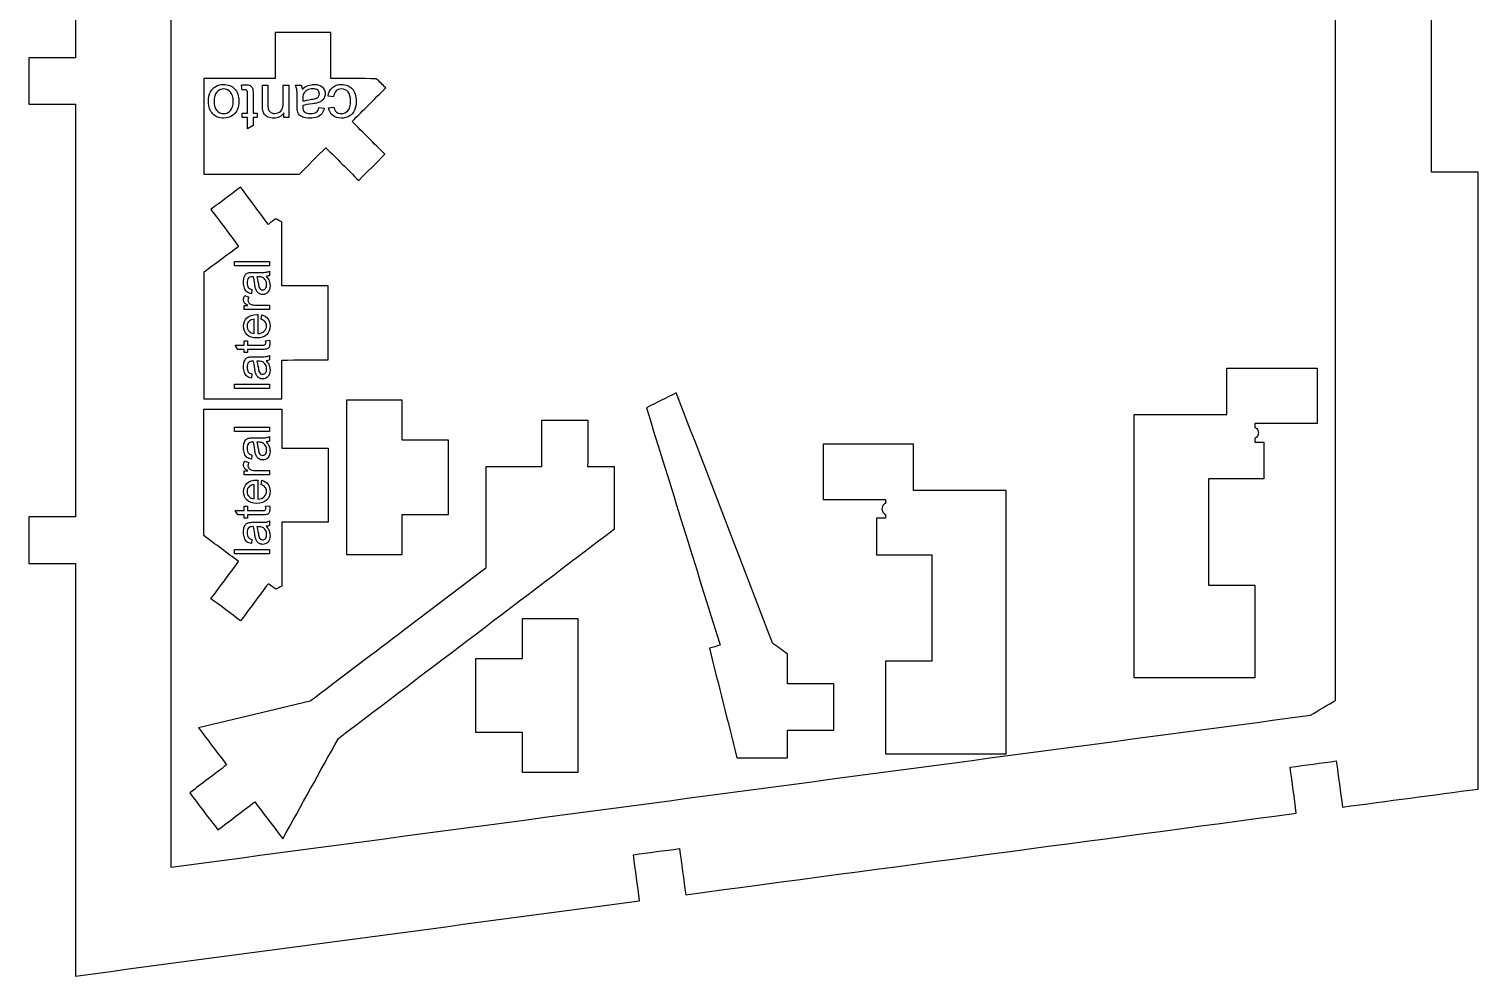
# Model space of a CAD drawing. Extents: x 363 to 933, y 152 to 732.
# Drawn here: x 568.8 to 646.9, y 577 to 628.1 of the extents above; entities that cross this region are included whole.
import ezdxf

# ---------------------------------------------------------------- set-up
doc = ezdxf.new("R2010")
doc.units = 0
doc.layers.get('0').update_dxf_attribs({"linetype": 'CONTINUOUS'})

msp = doc.modelspace()

# ---------------------------------------------------------------- linework, layer by layer
at = {"color": 0}
for p, q in [((580.26414, 624.77549), (580.22374, 625.03649)), ((580.55974, 623.52379), (580.55974, 624.54529)), ((580.85544, 624.52859), (580.85544, 623.52379)), ((581.36014, 623.96859), (581.36014, 625.03929)), ((581.36014, 625.03929), (581.65574, 625.03929)), ((581.65574, 625.03929), (581.65574, 623.97969)), ((582.47904, 624.08779), (582.47904, 625.03929)), ((582.47904, 625.03929), (582.77474, 625.03929)), ((582.77474, 625.03929), (582.77474, 623.29539)), ((583.13824, 625.03929), (583.44734, 625.03929)), ((585.18464, 624.40089), (584.89564, 624.44119)), ((583.22894, 623.91639), (583.22894, 624.30849)), ((583.52964, 624.27319), (583.52794, 624.16569)), ((584.40504, 623.83639), (584.69404, 623.79599)), ((584.92254, 623.80949), (585.20814, 623.85319)), ((580.26414, 623.29539), (580.26414, 623.52379)), ((580.26414, 623.52379), (580.55974, 623.52379)), ((580.55974, 623.29539), (580.26414, 623.29539)), ((580.55974, 622.68659), (580.55974, 623.29539)), ((580.85544, 622.86419), (580.55974, 622.68659)), ((580.85544, 623.52379), (581.07384, 623.52379)), ((581.07384, 623.29539), (580.85544, 623.29539)), ((580.85544, 623.29539), (580.85544, 622.86419)), ((581.07384, 623.52379), (581.07384, 623.29539)), ((582.50924, 623.29539), (582.50924, 623.54289)), ((582.77474, 623.29539), (582.50924, 623.29539)), ((579.84504, 615.28629), (579.84504, 615.51889)), ((579.84504, 615.51889), (581.73754, 615.51889)), ((581.73754, 615.28629), (579.84504, 615.28629)), ((581.73754, 615.51889), (581.73754, 615.28629)), ((580.85424, 614.93429), (581.16264, 614.93429)), ((581.13494, 614.69769), (581.05034, 614.69909)), ((581.73754, 615.00569), (581.73754, 614.76249)), ((580.41024, 613.68409), (580.62484, 613.60129)), ((580.79134, 614.00919), (580.75954, 613.78189)), ((580.36574, 612.93869), (580.36574, 613.14749)), ((580.36574, 613.14749), (580.57594, 613.14749)), ((581.73754, 612.93869), (580.36574, 612.93869)), ((581.02084, 613.17129), (581.73754, 613.17129)), ((581.73754, 613.17129), (581.73754, 612.93869)), ((580.92084, 611.64569), (580.92084, 612.40959)), ((581.11114, 612.65409), (581.11114, 611.63249)), ((581.29344, 612.40699), (581.32524, 612.64749)), ((580.36574, 611.00919), (580.36574, 611.24169)), ((580.36574, 611.24169), (580.54544, 611.24169)), ((580.54544, 611.24169), (580.54544, 611.00919)), ((581.53004, 611.24169), (581.73534, 611.27349)), ((580.02654, 610.77659), (579.88684, 611.00919)), ((579.88684, 611.00919), (580.36574, 611.00919)), ((580.36574, 610.77659), (580.02654, 610.77659)), ((580.36574, 610.60479), (580.36574, 610.77659)), ((580.54544, 610.60479), (580.36574, 610.60479)), ((580.54544, 611.00919), (581.34894, 611.00919)), ((581.33574, 610.77659), (580.54544, 610.77659)), ((580.54544, 610.77659), (580.54544, 610.60479)), ((580.85424, 610.37959), (581.16264, 610.37959)), ((581.73754, 610.45099), (581.73754, 610.20789)), ((581.13494, 610.14309), (581.05034, 610.14439)), ((579.84504, 608.67439), (579.84504, 608.90699)), ((579.84504, 608.90699), (581.73754, 608.90699)), ((580.79134, 609.45449), (580.75954, 609.22719)), ((581.73754, 608.90699), (581.73754, 608.67439)), ((581.73754, 608.67439), (579.84504, 608.67439)), ((579.84504, 606.35659), (579.84504, 606.58919)), ((579.84504, 606.58919), (581.73754, 606.58919)), ((581.73754, 606.58919), (581.73754, 606.35659)), ((581.73754, 606.35659), (579.84504, 606.35659)), ((580.85424, 606.00459), (581.16264, 606.00459)), ((581.13494, 605.76799), (581.05034, 605.76939)), ((581.73754, 606.07599), (581.73754, 605.83279)), ((580.79134, 605.07949), (580.75954, 604.85219)), ((580.36574, 604.00899), (580.36574, 604.21779)), ((580.36574, 604.21779), (580.57594, 604.21779)), ((580.41024, 604.75439), (580.62484, 604.67159)), ((581.02084, 604.24159), (581.73754, 604.24159)), ((581.73754, 604.24159), (581.73754, 604.00899)), ((581.73754, 604.00899), (580.36574, 604.00899)), ((580.92084, 602.71599), (580.92084, 603.47989)), ((581.11114, 603.72439), (581.11114, 602.70279)), ((581.29344, 603.47729), (581.32524, 603.71779)), ((580.02654, 601.84689), (579.88684, 602.07949)), ((579.88684, 602.07949), (580.36574, 602.07949)), ((580.36574, 601.84689), (580.02654, 601.84689)), ((580.36574, 602.07949), (580.36574, 602.31199)), ((580.36574, 602.31199), (580.54544, 602.31199)), ((580.36574, 601.67509), (580.36574, 601.84689)), ((580.54544, 602.31199), (580.54544, 602.07949)), ((580.54544, 602.07949), (581.34894, 602.07949)), ((581.33574, 601.84689), (580.54544, 601.84689)), ((580.54544, 601.84689), (580.54544, 601.67509)), ((581.53004, 602.31199), (581.73534, 602.34379)), ((580.54544, 601.67509), (580.36574, 601.67509)), ((580.85424, 601.44989), (581.16264, 601.44989)), ((581.13494, 601.21339), (581.05034, 601.21469)), ((581.73754, 601.52129), (581.73754, 601.27819)), ((580.79134, 600.52479), (580.75954, 600.29749)), ((579.84504, 599.74469), (579.84504, 599.97729)), ((579.84504, 599.97729), (581.73754, 599.97729)), ((581.73754, 599.74469), (579.84504, 599.74469)), ((581.73754, 599.97729), (581.73754, 599.74469))]:
    msp.add_line(p, q, dxfattribs=at)
at = {"color": 2}
for p, q in [((633.37364, 607.27349), (633.37364, 609.77349)), ((633.37364, 609.77349), (638.24474, 609.77349)), ((638.24474, 609.77349), (638.24474, 606.77349)), ((628.37364, 593.04829), (628.37364, 607.27349)), ((628.37364, 607.27349), (633.37364, 607.27349)), ((638.24474, 606.77349), (634.87364, 606.77349)), ((634.87364, 606.77349), (634.87364, 606.57349)), ((634.87364, 606.57349), (634.92964, 606.54339)), ((634.92964, 606.54339), (634.97874, 606.50289)), ((634.97874, 606.50289), (635.01904, 606.45369)), ((635.01904, 606.45369), (635.04894, 606.39759)), ((616.46834, 605.67249), (611.59724, 605.67249)), ((611.59724, 605.67249), (611.59724, 602.67249)), ((616.46834, 603.17249), (616.46834, 605.67249)), ((634.92964, 606.00349), (634.87364, 605.97349)), ((634.87364, 605.97349), (634.87364, 605.77349)), ((634.87364, 605.77349), (635.37364, 605.77349)), ((634.97874, 606.04399), (634.92964, 606.00349)), ((635.01904, 606.09319), (634.97874, 606.04399)), ((635.04894, 606.14929), (635.01904, 606.09319)), ((635.04894, 606.39759), (635.06734, 606.33679)), ((635.06734, 606.21019), (635.04894, 606.14929)), ((635.06734, 606.33679), (635.07364, 606.27349)), ((635.07364, 606.27349), (635.06734, 606.21019)), ((635.37364, 605.77349), (635.37364, 603.79109)), ((635.37364, 603.79109), (632.37364, 603.79109)), ((632.37364, 603.79109), (632.37364, 598.04829)), ((611.59724, 602.67249), (614.96834, 602.67249)), ((614.96834, 602.67249), (614.96834, 602.47249)), ((621.46834, 603.17249), (616.46834, 603.17249)), ((621.46834, 588.94729), (621.46834, 603.17249)), ((614.77464, 602.23579), (614.76834, 602.17249)), ((614.76834, 602.17249), (614.77464, 602.10919)), ((614.79304, 602.29659), (614.77464, 602.23579)), ((614.77464, 602.10919), (614.79304, 602.04829)), ((614.82294, 602.35269), (614.79304, 602.29659)), ((614.79304, 602.04829), (614.82294, 601.99219)), ((614.86324, 602.40189), (614.82294, 602.35269)), ((614.82294, 601.99219), (614.86324, 601.94299)), ((614.91234, 602.44239), (614.86324, 602.40189)), ((614.86324, 601.94299), (614.91234, 601.90249)), ((614.96834, 602.47249), (614.91234, 602.44239)), ((614.91234, 601.90249), (614.96834, 601.87249)), ((614.96834, 601.87249), (614.96834, 601.67249)), ((614.96834, 601.67249), (614.46834, 601.67249)), ((614.46834, 601.67249), (614.46834, 599.69009)), ((614.46834, 599.69009), (617.46834, 599.69009)), ((617.46834, 599.69009), (617.46834, 593.94729)), ((632.37364, 598.04829), (634.87364, 598.04829)), ((634.87364, 598.04829), (634.87364, 593.04829)), ((617.46834, 593.94729), (614.96834, 593.94729)), ((614.96834, 593.94729), (614.96834, 588.94729)), ((634.87364, 593.04829), (628.37364, 593.04829)), ((614.96834, 588.94729), (621.46834, 588.94729))]:
    msp.add_line(p, q, dxfattribs=at)
at = {"color": 3}
for points in [[(576.41954, 667.68569), (576.41954, 639.40329), (576.41954, 611.12089), (576.41954, 582.83849)], [(639.23114, 591.84379), (639.23114, 614.12269), (639.23114, 636.40169), (639.23114, 658.68059)], [(571.27724, 648.78339), (571.27724, 641.36129), (571.27724, 633.93909), (571.27724, 626.51699)], [(644.41614, 620.33549), (644.41614, 623.66869), (644.41614, 627.00189), (644.41614, 630.33509)], [(571.27724, 626.51699), (570.44064, 626.51699), (569.60414, 626.51699), (568.76754, 626.51699)], [(568.76754, 626.51699), (568.76754, 625.68039), (568.76754, 624.84389), (568.76754, 624.00729)], [(568.76754, 624.00729), (569.60414, 624.00729), (570.44064, 624.00729), (571.27724, 624.00729)], [(571.27724, 624.00729), (571.27724, 616.58509), (571.27724, 609.16289), (571.27724, 601.74069)], [(646.91604, 620.33549), (646.08274, 620.33549), (645.24944, 620.33549), (644.41614, 620.33549)], [(646.91604, 587.05529), (646.91604, 598.14869), (646.91604, 609.24209), (646.91604, 620.33549)], [(571.27724, 601.74069), (570.44064, 601.74069), (569.60414, 601.74069), (568.76754, 601.74069)], [(568.76754, 601.74069), (568.76754, 600.90409), (568.76754, 600.06759), (568.76754, 599.23099)], [(568.76754, 599.23099), (569.60414, 599.23099), (570.44064, 599.23099), (571.27724, 599.23099)], [(571.27724, 599.23099), (571.27724, 591.80889), (571.27724, 584.38669), (571.27724, 576.96459)], [(637.87974, 591.03879), (638.33024, 591.30709), (638.78064, 591.57549), (639.23114, 591.84379)], [(576.41954, 582.83849), (596.90624, 585.57189), (617.39304, 588.30539), (637.87974, 591.03879)], [(636.78514, 588.23699), (637.61454, 588.34769), (638.44374, 588.45829), (639.27304, 588.56899)], [(639.27304, 588.56899), (639.38364, 587.73979), (639.49434, 586.91049), (639.60494, 586.08129)], [(637.11724, 585.74939), (637.00654, 586.57859), (636.89594, 587.40779), (636.78514, 588.23699)], [(639.60494, 586.08129), (642.04194, 586.40599), (644.47904, 586.73059), (646.91604, 587.05529)], [(604.18614, 581.35539), (615.16314, 582.82009), (626.14024, 584.28469), (637.11724, 585.74939)], [(601.36664, 583.51119), (602.19584, 583.62189), (603.02514, 583.73249), (603.85434, 583.84319)], [(603.85434, 583.84319), (603.96494, 583.01389), (604.07554, 582.18469), (604.18614, 581.35539)], [(601.69864, 581.02359), (601.58794, 581.85279), (601.47734, 582.68199), (601.36664, 583.51119)], [(571.27724, 576.96459), (581.41774, 578.31759), (591.55814, 579.67059), (601.69864, 581.02359)]]:
    msp.add_open_spline(points, degree=3, dxfattribs=at)
at = {"color": 2}
for points in [[(582.05104, 627.88789), (582.05104, 627.05669), (582.05094, 626.22559), (582.05094, 625.39439)], [(585.05094, 627.87919), (584.05104, 627.88209), (583.05094, 627.88499), (582.05104, 627.88789)], [(585.05074, 625.39429), (585.05084, 626.22259), (585.05084, 627.05099), (585.05094, 627.87919)], [(582.05094, 625.39439), (580.76544, 625.39429), (579.47974, 625.39429), (578.19424, 625.39429)], [(578.19424, 625.39429), (578.19424, 623.67489), (578.19424, 621.95529), (578.19424, 620.23589)], [(587.50864, 625.38759), (586.68934, 625.38969), (585.87004, 625.39209), (585.05074, 625.39429)], [(588.00634, 624.88979), (587.84054, 625.05559), (587.67454, 625.22149), (587.50864, 625.38759)], [(586.19494, 623.07819), (586.79884, 623.68199), (587.40254, 624.28589), (588.00634, 624.88979)], [(587.96254, 621.31049), (587.37334, 621.89969), (586.78414, 622.48899), (586.19494, 623.07819)], [(583.35264, 620.23589), (583.82874, 620.71199), (584.30474, 621.18799), (584.78084, 621.66399)], [(584.78084, 621.66399), (585.37004, 621.07479), (585.95924, 620.48559), (586.54844, 619.89639)], [(586.54844, 619.89639), (587.01984, 620.36769), (587.49124, 620.83919), (587.96254, 621.31049)], [(578.19424, 620.23589), (579.91364, 620.23589), (581.63324, 620.23589), (583.35264, 620.23589)], [(580.18394, 619.53039), (579.64934, 619.13209), (579.11484, 618.73379), (578.58034, 618.33549)], [(581.67764, 617.52579), (581.17974, 618.19399), (580.68184, 618.86219), (580.18394, 619.53039)], [(578.58034, 618.33549), (579.07824, 617.66729), (579.57604, 616.99909), (580.07394, 616.33089)], [(582.07854, 617.82449), (581.94484, 617.72489), (581.81124, 617.62539), (581.67764, 617.52579)], [(582.39744, 617.66119), (582.29104, 617.71569), (582.18484, 617.77009), (582.07854, 617.82449)], [(582.39764, 614.20709), (582.39754, 615.35849), (582.39754, 616.50979), (582.39744, 617.66119)], [(580.07394, 616.33089), (579.44744, 615.86409), (578.82074, 615.39709), (578.19424, 614.93029)], [(578.19424, 614.93029), (578.19424, 612.65719), (578.19424, 610.38409), (578.19424, 608.11099)], [(584.89754, 614.20969), (584.06424, 614.20879), (583.23094, 614.20799), (582.39764, 614.20709)], [(584.90164, 610.20939), (584.90034, 611.54289), (584.89894, 612.87619), (584.89754, 614.20969)], [(582.40174, 610.20689), (583.23504, 610.20769), (584.06834, 610.20859), (584.90164, 610.20939)], [(582.40394, 608.11099), (582.40324, 608.80969), (582.40244, 609.50829), (582.40174, 610.20689)], [(578.19424, 608.11099), (579.59754, 608.11099), (581.00064, 608.11099), (582.40394, 608.11099)], [(588.88564, 608.03889), (587.88564, 608.03889), (586.88574, 608.03889), (585.88574, 608.03889)], [(585.88574, 608.03889), (585.88574, 605.26519), (585.88574, 602.49159), (585.88574, 599.71789)], [(588.88564, 605.87829), (588.88564, 606.59849), (588.88564, 607.31869), (588.88564, 608.03889)], [(603.67854, 608.43809), (603.14134, 608.16699), (602.60414, 607.89589), (602.06694, 607.62479)], [(608.86464, 594.93749), (607.13594, 599.43769), (605.40724, 603.93789), (603.67854, 608.43809)], [(578.19424, 600.73299), (578.19424, 603.00609), (578.19424, 605.27919), (578.19424, 607.55229)], [(578.19424, 607.55229), (579.59754, 607.55229), (581.00064, 607.55229), (582.40394, 607.55229)], [(582.40394, 607.55229), (582.40324, 606.85359), (582.40244, 606.15499), (582.40174, 605.45639)], [(602.06694, 607.62479), (603.39014, 603.35879), (604.71334, 599.09289), (606.03654, 594.82689)], [(596.40674, 606.93449), (596.40664, 606.10119), (596.40654, 605.26789), (596.40644, 604.43459)], [(598.91644, 606.93419), (598.07984, 606.93429), (597.24334, 606.93439), (596.40674, 606.93449)], [(598.91614, 604.43429), (598.91624, 605.26759), (598.91634, 606.10089), (598.91644, 606.93419)], [(591.38554, 605.87829), (590.55224, 605.87829), (589.71894, 605.87829), (588.88564, 605.87829)], [(591.38554, 601.87849), (591.38554, 603.21179), (591.38554, 604.54499), (591.38554, 605.87829)], [(582.40174, 605.45639), (583.23504, 605.45559), (584.06834, 605.45469), (584.90164, 605.45389)], [(584.90164, 605.45389), (584.90034, 604.12039), (584.89894, 602.78709), (584.89754, 601.45359)], [(593.40654, 604.43489), (593.40634, 602.61579), (593.40604, 600.79659), (593.40584, 598.97749)], [(596.40644, 604.43459), (595.40644, 604.43469), (594.40654, 604.43479), (593.40654, 604.43489)], [(600.34084, 604.43409), (599.86594, 604.43419), (599.39104, 604.43419), (598.91614, 604.43429)], [(600.34044, 601.09309), (600.34054, 602.20679), (600.34074, 603.32039), (600.34084, 604.43409)], [(588.88564, 599.71789), (588.88564, 600.43809), (588.88564, 601.15829), (588.88564, 601.87849)], [(588.88564, 601.87849), (589.71894, 601.87849), (590.55224, 601.87849), (591.38554, 601.87849)], [(582.39764, 601.45619), (582.39754, 600.30479), (582.39754, 599.15349), (582.39744, 598.00209)], [(584.89754, 601.45359), (584.06424, 601.45449), (583.23094, 601.45529), (582.39764, 601.45619)], [(585.45214, 589.78399), (590.41494, 593.55369), (595.37764, 597.32339), (600.34044, 601.09309)], [(580.07394, 599.33239), (579.44744, 599.79919), (578.82074, 600.26619), (578.19424, 600.73299)], [(585.88574, 599.71789), (586.88574, 599.71789), (587.88564, 599.71789), (588.88564, 599.71789)], [(578.58034, 597.32779), (579.07824, 597.99599), (579.57604, 598.66419), (580.07394, 599.33239)], [(593.40584, 598.97749), (590.24884, 596.58219), (587.09194, 594.18679), (583.93494, 591.79149)], [(581.67764, 598.13749), (581.17974, 597.46929), (580.68184, 596.80109), (580.18394, 596.13289)], [(582.07854, 597.83879), (581.94484, 597.93839), (581.81124, 598.03789), (581.67764, 598.13749)], [(582.39744, 598.00209), (582.29104, 597.94759), (582.18484, 597.89319), (582.07854, 597.83879)], [(580.18394, 596.13289), (579.64934, 596.53119), (579.11484, 596.92949), (578.58034, 597.32779)], [(595.37474, 594.10429), (595.37474, 594.82449), (595.37474, 595.54469), (595.37474, 596.26489)], [(595.37474, 596.26489), (596.37474, 596.26489), (597.37464, 596.26489), (598.37464, 596.26489)], [(598.37464, 596.26489), (598.37464, 593.49119), (598.37464, 590.71759), (598.37464, 587.94389)], [(606.03654, 594.82689), (605.84554, 594.76769), (605.65454, 594.70839), (605.46354, 594.64919)], [(609.66664, 594.34019), (609.39934, 594.53929), (609.13194, 594.73839), (608.86464, 594.93749)], [(592.87484, 594.10429), (593.70814, 594.10429), (594.54144, 594.10429), (595.37474, 594.10429)], [(592.87484, 590.10449), (592.87484, 591.43779), (592.87484, 592.77099), (592.87484, 594.10429)], [(605.46354, 594.64919), (605.95904, 592.67909), (606.45444, 590.70909), (606.94994, 588.73899)], [(609.66664, 592.73879), (609.66664, 593.27259), (609.66664, 593.80639), (609.66664, 594.34019)], [(612.16654, 592.73879), (611.33324, 592.73879), (610.49994, 592.73879), (609.66664, 592.73879)], [(612.16654, 590.23889), (612.16654, 591.07219), (612.16654, 591.90549), (612.16654, 592.73879)], [(583.93494, 591.79149), (581.92844, 591.31129), (579.92194, 590.83099), (577.91544, 590.35079)], [(577.91544, 590.35079), (578.41944, 589.68719), (578.92354, 589.02359), (579.42754, 588.35999)], [(595.37474, 590.10449), (594.54144, 590.10449), (593.70814, 590.10449), (592.87484, 590.10449)], [(595.37474, 587.94389), (595.37474, 588.66409), (595.37474, 589.38429), (595.37474, 590.10449)], [(609.66664, 588.73899), (609.66664, 589.23899), (609.66664, 589.73889), (609.66664, 590.23889)], [(609.66664, 590.23889), (610.49994, 590.23889), (611.33324, 590.23889), (612.16654, 590.23889)], [(582.45754, 584.37069), (583.45574, 586.17509), (584.45394, 587.97959), (585.45214, 589.78399)], [(606.94994, 588.73899), (607.85554, 588.73899), (608.76104, 588.73899), (609.66664, 588.73899)], [(579.42754, 588.35999), (578.76394, 587.85599), (578.10034, 587.35189), (577.43674, 586.84789)], [(598.37464, 587.94389), (597.37464, 587.94389), (596.37474, 587.94389), (595.37474, 587.94389)], [(577.43674, 586.84789), (577.94274, 586.18169), (578.44874, 585.51549), (578.95474, 584.84929)], [(578.95474, 584.84929), (579.61834, 585.35339), (580.28194, 585.85739), (580.94554, 586.36139)], [(580.94554, 586.36139), (581.44954, 585.69779), (581.95354, 585.03429), (582.45754, 584.37069)]]:
    msp.add_open_spline(points, degree=3, dxfattribs=at)
at = {"color": 0}
for points in [[(578.45014, 624.14269), (578.45014, 624.36669), (578.48374, 624.54259), (578.55094, 624.67079)], [(578.55094, 624.67079), (578.61814, 624.79909), (578.71614, 624.89869), (578.84494, 624.96989)], [(578.89874, 624.66739), (578.80134, 624.55599), (578.75254, 624.38629), (578.75254, 624.15839)], [(578.84494, 624.96989), (578.97324, 625.04099), (579.11374, 625.07629), (579.26554, 625.07629)], [(579.26554, 624.83429), (579.11884, 624.83429), (578.99674, 624.77889), (578.89874, 624.66739)], [(579.26554, 625.07629), (579.50974, 625.07629), (579.70684, 624.99849), (579.85754, 624.84219)], [(579.63464, 624.66799), (579.53654, 624.77889), (579.41394, 624.83429), (579.26554, 624.83429)], [(579.78074, 624.16789), (579.78074, 624.39079), (579.73204, 624.55769), (579.63464, 624.66799)], [(579.85754, 624.84219), (580.00814, 624.68589), (580.08324, 624.46079), (580.08324, 624.16729)], [(580.22374, 625.03649), (580.30664, 625.05389), (580.38114, 625.06289), (580.44604, 625.06289)], [(580.39294, 624.78729), (580.36044, 624.78729), (580.31734, 624.78339), (580.26414, 624.77549)], [(580.49364, 624.76599), (580.47014, 624.77999), (580.43654, 624.78729), (580.39294, 624.78729)], [(580.44604, 625.06289), (580.55304, 625.06289), (580.63594, 625.04599), (580.69534, 625.01189)], [(580.54414, 624.70839), (580.53404, 624.73239), (580.51724, 624.75139), (580.49364, 624.76599)], [(580.55974, 624.54529), (580.55974, 624.62989), (580.55474, 624.68419), (580.54414, 624.70839)], [(580.69534, 625.01189), (580.75404, 624.97769), (580.79554, 624.93349), (580.81964, 624.87799)], [(580.81964, 624.87799), (580.84374, 624.82259), (580.85544, 624.70609), (580.85544, 624.52859)], [(583.21044, 624.82879), (583.19864, 624.90209), (583.17404, 624.97209), (583.13824, 625.03929)], [(583.22894, 624.30849), (583.22894, 624.58229), (583.22274, 624.75539), (583.21044, 624.82879)], [(583.44734, 625.03929), (583.47704, 624.97709), (583.49604, 624.90439), (583.50454, 624.82089)], [(583.50454, 624.82089), (583.61424, 624.91439), (583.72014, 624.97999), (583.82144, 625.01859)], [(583.57724, 624.56719), (583.54534, 624.50059), (583.52964, 624.40249), (583.52964, 624.27319)], [(583.77264, 624.76989), (583.68424, 624.72059), (583.61874, 624.65289), (583.57724, 624.56719)], [(584.07684, 624.84439), (583.96314, 624.84439), (583.86174, 624.81979), (583.77264, 624.76989)], [(583.82144, 625.01859), (583.92274, 625.05719), (584.03144, 625.07629), (584.14794, 625.07629)], [(584.33894, 624.76599), (584.27894, 624.81809), (584.19164, 624.84439), (584.07684, 624.84439)], [(584.14794, 625.07629), (584.33944, 625.07629), (584.48674, 625.02979), (584.58984, 624.93629)], [(584.27054, 624.33539), (584.32104, 624.35719), (584.35964, 624.38909), (584.38704, 624.43049)], [(584.42854, 624.57059), (584.42854, 624.64839), (584.39884, 624.71389), (584.33894, 624.76599)], [(584.38704, 624.43049), (584.41454, 624.47259), (584.42854, 624.51909), (584.42854, 624.57059)], [(584.58984, 624.93629), (584.69284, 624.84329), (584.74434, 624.72399), (584.74434, 624.57899)], [(584.74434, 624.57899), (584.74434, 624.49389), (584.72474, 624.41599), (584.68614, 624.34539)], [(584.89564, 624.44119), (584.92754, 624.63999), (585.00814, 624.79509), (585.13864, 624.90769)], [(585.13864, 624.90769), (585.26914, 625.02029), (585.42984, 625.07629), (585.61974, 625.07629)], [(585.33244, 624.72789), (585.25454, 624.65729), (585.20534, 624.54819), (585.18464, 624.40089)], [(585.62314, 624.83429), (585.50654, 624.83429), (585.40974, 624.79909), (585.33244, 624.72789)], [(585.61974, 625.07629), (585.85774, 625.07629), (586.04924, 624.99849), (586.19384, 624.84269)], [(585.97424, 624.67529), (585.88414, 624.78109), (585.76704, 624.83429), (585.62314, 624.83429)], [(586.10864, 624.16569), (586.10864, 624.39979), (586.06384, 624.56949), (585.97424, 624.67529)], [(586.19384, 624.84269), (586.33884, 624.68709), (586.41104, 624.46419), (586.41104, 624.17409)], [(578.67804, 623.49359), (578.52624, 623.64989), (578.45014, 623.86659), (578.45014, 624.14269)], [(578.75254, 624.15839), (578.75254, 623.94329), (578.80184, 623.78039), (578.89984, 623.66999)], [(578.89984, 623.66999), (578.99784, 623.55909), (579.11994, 623.50369), (579.26554, 623.50369)], [(579.26554, 623.50369), (579.41394, 623.50369), (579.53654, 623.55859), (579.63464, 623.66889)], [(579.63464, 623.66889), (579.73204, 623.77929), (579.78074, 623.94549), (579.78074, 624.16789)], [(580.08324, 624.16729), (580.08324, 623.84529), (579.99364, 623.60669), (579.81384, 623.45159)], [(581.37634, 623.68119), (581.36564, 623.73609), (581.36014, 623.83189), (581.36014, 623.96859)], [(581.46814, 623.46339), (581.42454, 623.52439), (581.39364, 623.59719), (581.37634, 623.68119)], [(581.65574, 623.97969), (581.65574, 623.85929), (581.66704, 623.76919), (581.68994, 623.70979)], [(581.68994, 623.70979), (581.71294, 623.65049), (581.75384, 623.60289), (581.81204, 623.56699)], [(582.01754, 623.51379), (582.14304, 623.51379), (582.25114, 623.55349), (582.34244, 623.63359)], [(582.34244, 623.63359), (582.43364, 623.71319), (582.47904, 623.86499), (582.47904, 624.08779)], [(583.24354, 623.64479), (583.23404, 623.69529), (583.22894, 623.78589), (583.22894, 623.91639)], [(583.33594, 623.44329), (583.29224, 623.49639), (583.26144, 623.56359), (583.24354, 623.64479)], [(583.52794, 624.16569), (583.63554, 624.20929), (583.79684, 624.24629), (584.01184, 624.27659)], [(583.52964, 623.93379), (583.52854, 623.89349), (583.52794, 623.86769), (583.52794, 623.85709)], [(583.52794, 623.85709), (583.52794, 623.73719), (583.55594, 623.65269), (583.61194, 623.60339)], [(584.05724, 624.03519), (583.81864, 624.00719), (583.64224, 623.97299), (583.52964, 623.93379)], [(584.01184, 624.27659), (584.13394, 624.29389), (584.22014, 624.31349), (584.27054, 624.33539)], [(584.32044, 624.07939), (584.26224, 624.06429), (584.17424, 624.04969), (584.05724, 624.03519)], [(584.25774, 623.57709), (584.32434, 623.62579), (584.37304, 623.71199), (584.40504, 623.83639)], [(584.53324, 624.17629), (584.46994, 624.13369), (584.39934, 624.10129), (584.32044, 624.07939)], [(584.68614, 624.34539), (584.64694, 624.27489), (584.59594, 624.21889), (584.53324, 624.17629)], [(584.69404, 623.79599), (584.66764, 623.67229), (584.62454, 623.57199), (584.56404, 623.49579)], [(585.15384, 623.40179), (585.03344, 623.49749), (584.95614, 623.63359), (584.92254, 623.80949)], [(585.20814, 623.85319), (585.23554, 623.73609), (585.28374, 623.64819), (585.35374, 623.58879)], [(585.60574, 623.50039), (585.75474, 623.50039), (585.87574, 623.55349), (585.96924, 623.65999)], [(585.96924, 623.65999), (586.06214, 623.76689), (586.10864, 623.93489), (586.10864, 624.16569)], [(586.31754, 623.68069), (586.25534, 623.54009), (586.16074, 623.43429), (586.03304, 623.36419)], [(586.41104, 624.17409), (586.41104, 623.98589), (586.37974, 623.82179), (586.31754, 623.68069)], [(579.26554, 623.25839), (579.02644, 623.25839), (578.83044, 623.33679), (578.67804, 623.49359)], [(579.81384, 623.45159), (579.66434, 623.32279), (579.48114, 623.25839), (579.26554, 623.25839)], [(581.66584, 623.31499), (581.57794, 623.35249), (581.51184, 623.40229), (581.46814, 623.46339)], [(581.95534, 623.25839), (581.85014, 623.25839), (581.75384, 623.27749), (581.66584, 623.31499)], [(581.81204, 623.56699), (581.87024, 623.53169), (581.93914, 623.51379), (582.01754, 623.51379)], [(582.50924, 623.54289), (582.38164, 623.35309), (582.19674, 623.25839), (581.95534, 623.25839)], [(583.54144, 623.31109), (583.44854, 623.34629), (583.37954, 623.38999), (583.33594, 623.44329)], [(583.90544, 623.25839), (583.75654, 623.25839), (583.63494, 623.27579), (583.54144, 623.31109)], [(583.61194, 623.60339), (583.68754, 623.53679), (583.80014, 623.50369), (583.94914, 623.50369)], [(584.30194, 623.31999), (584.18834, 623.27909), (584.05554, 623.25839), (583.90544, 623.25839)], [(583.94914, 623.50369), (584.08854, 623.50369), (584.19164, 623.52839), (584.25774, 623.57709)], [(584.56404, 623.49579), (584.50354, 623.41969), (584.41624, 623.36149), (584.30194, 623.31999)], [(585.61744, 623.25839), (585.42874, 623.25839), (585.27364, 623.30599), (585.15384, 623.40179)], [(585.35374, 623.58879), (585.42314, 623.52999), (585.50714, 623.50039), (585.60574, 623.50039)], [(586.03304, 623.36419), (585.90594, 623.29369), (585.76754, 623.25839), (585.61744, 623.25839)], [(580.33664, 614.40209), (580.33664, 614.51929), (580.35034, 614.61489), (580.37804, 614.68849)], [(580.38514, 614.09029), (580.35294, 614.17959), (580.33664, 614.28409), (580.33664, 614.40209)], [(580.37804, 614.68849), (580.40584, 614.76159), (580.44014, 614.81579), (580.48204, 614.85009)], [(580.48204, 614.85009), (580.52394, 614.88449), (580.57674, 614.90869), (580.64064, 614.92279)], [(580.60804, 614.63299), (580.55564, 614.57349), (580.52964, 614.48499), (580.52964, 614.36779)], [(580.52964, 614.36779), (580.52964, 614.25809), (580.54904, 614.17699), (580.58734, 614.12499)], [(580.80764, 614.69909), (580.71334, 614.69909), (580.64684, 614.67699), (580.60804, 614.63299)], [(580.64064, 614.92279), (580.68034, 614.93029), (580.75164, 614.93429), (580.85424, 614.93429)], [(580.86794, 614.69769), (580.83624, 614.69859), (580.81594, 614.69909), (580.80764, 614.69909)], [(580.94764, 614.28279), (580.92564, 614.47039), (580.89874, 614.60919), (580.86794, 614.69769)], [(580.98254, 614.07569), (580.97054, 614.12149), (580.95914, 614.19069), (580.94764, 614.28279)], [(581.05034, 614.69909), (581.08464, 614.61449), (581.11374, 614.48759), (581.13754, 614.31839)], [(581.36614, 614.66029), (581.31374, 614.68539), (581.23664, 614.69769), (581.13494, 614.69769)], [(581.13754, 614.31839), (581.15124, 614.22239), (581.16664, 614.15459), (581.18384, 614.11489)], [(581.16264, 614.93429), (581.37804, 614.93429), (581.51424, 614.93909), (581.57194, 614.94879)], [(581.52564, 614.50659), (581.48684, 614.57609), (581.43354, 614.62769), (581.36614, 614.66029)], [(581.52254, 614.06119), (581.56354, 614.10829), (581.58424, 614.17699), (581.58424, 614.26729)], [(581.58424, 614.26729), (581.58424, 614.35679), (581.56484, 614.43649), (581.52564, 614.50659)], [(581.73754, 614.76249), (581.68864, 614.73909), (581.63144, 614.72419), (581.56574, 614.71749)], [(581.56574, 614.71749), (581.63924, 614.63119), (581.69084, 614.54789), (581.72124, 614.46819)], [(581.57194, 614.94879), (581.62964, 614.95809), (581.68464, 614.97739), (581.73754, 615.00569)], [(581.72124, 614.46819), (581.75164, 614.38849), (581.76664, 614.30299), (581.76664, 614.21139)], [(580.33664, 613.44489), (580.33664, 613.52329), (580.36134, 613.60299), (580.41024, 613.68409)], [(580.52344, 613.88409), (580.46354, 613.93159), (580.41774, 614.00029), (580.38514, 614.09029)], [(580.75954, 613.78189), (580.66224, 613.80259), (580.58334, 613.83649), (580.52344, 613.88409)], [(580.62484, 613.60129), (580.59304, 613.54489), (580.57714, 613.48849), (580.57714, 613.43209)], [(580.58734, 614.12499), (580.62564, 614.07259), (580.69354, 614.03429), (580.79134, 614.00919)], [(581.05874, 613.90829), (581.02524, 613.95809), (580.99964, 614.01359), (580.98254, 614.07569)], [(581.19174, 613.78799), (581.13624, 613.81889), (581.09214, 613.85899), (581.05874, 613.90829)], [(581.18384, 614.11489), (581.20104, 614.07519), (581.22604, 614.04489), (581.25864, 614.02329)], [(581.37544, 613.74219), (581.30854, 613.74219), (581.24724, 613.75769), (581.19174, 613.78799)], [(581.25864, 614.02329), (581.29174, 614.00169), (581.32834, 613.99069), (581.36884, 613.99069)], [(581.36884, 613.99069), (581.43004, 613.99069), (581.48164, 614.01399), (581.52254, 614.06119)], [(581.65654, 613.86379), (581.58334, 613.78269), (581.48954, 613.74219), (581.37544, 613.74219)], [(581.76664, 614.21139), (581.76664, 614.06069), (581.73004, 613.94479), (581.65654, 613.86379)], [(580.38344, 613.29549), (580.35204, 613.34089), (580.33664, 613.39069), (580.33664, 613.44489)], [(580.57594, 613.14749), (580.47854, 613.20079), (580.41414, 613.25019), (580.38344, 613.29549)], [(580.57714, 613.43209), (580.57714, 613.38139), (580.59264, 613.33599), (580.62304, 613.29599)], [(580.62304, 613.29599), (580.65344, 613.25589), (580.69574, 613.22729), (580.74984, 613.21009)], [(580.74984, 613.21009), (580.83224, 613.18409), (580.92254, 613.17129), (581.02084, 613.17129)], [(580.33664, 612.03339), (580.33664, 612.21619), (580.39874, 612.36549), (580.52344, 612.48139)], [(580.52744, 611.57219), (580.40014, 611.69069), (580.33664, 611.84439), (580.33664, 612.03339)], [(580.52344, 612.48139), (580.64814, 612.59729), (580.82344, 612.65539), (581.04944, 612.65539)], [(580.66134, 612.32199), (580.57194, 612.24829), (580.52704, 612.15239), (580.52704, 612.03469)], [(580.52704, 612.03469), (580.52704, 611.92809), (580.56264, 611.83869), (580.63404, 611.76599)], [(580.92084, 612.40959), (580.80534, 612.39949), (580.71904, 612.36999), (580.66134, 612.32199)], [(581.04944, 612.65539), (581.06304, 612.65539), (581.08384, 612.65499), (581.11114, 612.65409)], [(581.50884, 612.26379), (581.46394, 612.32409), (581.39214, 612.37169), (581.29344, 612.40699)], [(581.32524, 612.64749), (581.46484, 612.60999), (581.57364, 612.53999), (581.65074, 612.43779)], [(581.45644, 611.76029), (581.53624, 611.83649), (581.57634, 611.93209), (581.57634, 612.04609)], [(581.57634, 612.04609), (581.57634, 612.13119), (581.55384, 612.20389), (581.50884, 612.26379)], [(581.76664, 612.04609), (581.76664, 611.84619), (581.70494, 611.68759), (581.58164, 611.57039)], [(581.65074, 612.43779), (581.72784, 612.33559), (581.76664, 612.20519), (581.76664, 612.04609)], [(581.06304, 611.39459), (580.83314, 611.39459), (580.65434, 611.45359), (580.52744, 611.57219)], [(580.63404, 611.76599), (580.70544, 611.69369), (580.80104, 611.65369), (580.92084, 611.64569)], [(581.58164, 611.57039), (581.45874, 611.45319), (581.28554, 611.39459), (581.06304, 611.39459)], [(581.11114, 611.63249), (581.26134, 611.64129), (581.37674, 611.68359), (581.45644, 611.76029)], [(581.52254, 611.06119), (581.53364, 611.07969), (581.53934, 611.10609), (581.53934, 611.14039)], [(581.53934, 611.14039), (581.53934, 611.16599), (581.53624, 611.19989), (581.53004, 611.24169)], [(581.73534, 611.27349), (581.74904, 611.20829), (581.75604, 611.14969), (581.75604, 611.09859)], [(580.48204, 610.29549), (580.52394, 610.32979), (580.57674, 610.35409), (580.64064, 610.36819)], [(580.64064, 610.36819), (580.68034, 610.37559), (580.75164, 610.37959), (580.85424, 610.37959)], [(581.16264, 610.37959), (581.37804, 610.37959), (581.51424, 610.38449), (581.57194, 610.39419)], [(581.61064, 610.80469), (581.56704, 610.78579), (581.47544, 610.77659), (581.33574, 610.77659)], [(581.34894, 611.00919), (581.41554, 611.00919), (581.45824, 611.01309), (581.47724, 611.02149)], [(581.47724, 611.02149), (581.49614, 611.02939), (581.51114, 611.04259), (581.52254, 611.06119)], [(581.57194, 610.39419), (581.62964, 610.40339), (581.68464, 610.42279), (581.73754, 610.45099)], [(581.71594, 610.90249), (581.68914, 610.85629), (581.65434, 610.82369), (581.61064, 610.80469)], [(581.75604, 611.09859), (581.75604, 611.01449), (581.74284, 610.94929), (581.71594, 610.90249)], [(580.33664, 609.84749), (580.33664, 609.96459), (580.35034, 610.06019), (580.37804, 610.13379)], [(580.38514, 609.53559), (580.35294, 609.62499), (580.33664, 609.72939), (580.33664, 609.84749)], [(580.37804, 610.13379), (580.40584, 610.20689), (580.44014, 610.26109), (580.48204, 610.29549)], [(580.60804, 610.07829), (580.55564, 610.01889), (580.52964, 609.93029), (580.52964, 609.81309)], [(580.52964, 609.81309), (580.52964, 609.70339), (580.54904, 609.62239), (580.58734, 609.57039)], [(580.58734, 609.57039), (580.62564, 609.51799), (580.69354, 609.47959), (580.79134, 609.45449)], [(580.80764, 610.14439), (580.71334, 610.14439), (580.64684, 610.12239), (580.60804, 610.07829)], [(580.86794, 610.14309), (580.83624, 610.14389), (580.81594, 610.14439), (580.80764, 610.14439)], [(580.94764, 609.72809), (580.92564, 609.91569), (580.89874, 610.05449), (580.86794, 610.14309)], [(580.98254, 609.52109), (580.97054, 609.56689), (580.95914, 609.63599), (580.94764, 609.72809)], [(581.05034, 610.14439), (581.08464, 610.05979), (581.11374, 609.93289), (581.13754, 609.76379)], [(581.36614, 610.10559), (581.31374, 610.13069), (581.23664, 610.14309), (581.13494, 610.14309)], [(581.13754, 609.76379), (581.15124, 609.66769), (581.16664, 609.59989), (581.18384, 609.56029)], [(581.18384, 609.56029), (581.20104, 609.52059), (581.22604, 609.49019), (581.25864, 609.46859)], [(581.52564, 609.95189), (581.48684, 610.02149), (581.43354, 610.07299), (581.36614, 610.10559)], [(581.52254, 609.50649), (581.56354, 609.55369), (581.58424, 609.62239), (581.58424, 609.71269)], [(581.58424, 609.71269), (581.58424, 609.80209), (581.56484, 609.88189), (581.52564, 609.95189)], [(581.73754, 610.20789), (581.68864, 610.18449), (581.63144, 610.16949), (581.56574, 610.16289)], [(581.56574, 610.16289), (581.63924, 610.07649), (581.69084, 609.99329), (581.72124, 609.91349)], [(581.76664, 609.65669), (581.76664, 609.50609), (581.73004, 609.39019), (581.65654, 609.30919)], [(581.72124, 609.91349), (581.75164, 609.83379), (581.76664, 609.74839), (581.76664, 609.65669)], [(580.52344, 609.32939), (580.46354, 609.37699), (580.41774, 609.44569), (580.38514, 609.53559)], [(580.75954, 609.22719), (580.66224, 609.24789), (580.58334, 609.28179), (580.52344, 609.32939)], [(581.05874, 609.35369), (581.02524, 609.40339), (580.99964, 609.45889), (580.98254, 609.52109)], [(581.19174, 609.23339), (581.13624, 609.26419), (581.09214, 609.30429), (581.05874, 609.35369)], [(581.37544, 609.18759), (581.30854, 609.18759), (581.24724, 609.20299), (581.19174, 609.23339)], [(581.25864, 609.46859), (581.29174, 609.44699), (581.32834, 609.43599), (581.36884, 609.43599)], [(581.36884, 609.43599), (581.43004, 609.43599), (581.48164, 609.45939), (581.52254, 609.50649)], [(581.65654, 609.30919), (581.58334, 609.22809), (581.48954, 609.18759), (581.37544, 609.18759)], [(580.33664, 605.47239), (580.33664, 605.58959), (580.35034, 605.68519), (580.37804, 605.75879)], [(580.37804, 605.75879), (580.40584, 605.83189), (580.44014, 605.88609), (580.48204, 605.92039)], [(580.48204, 605.92039), (580.52394, 605.95479), (580.57674, 605.97899), (580.64064, 605.99309)], [(580.60804, 605.70329), (580.55564, 605.64379), (580.52964, 605.55529), (580.52964, 605.43809)], [(580.80764, 605.76939), (580.71334, 605.76939), (580.64684, 605.74729), (580.60804, 605.70329)], [(580.64064, 605.99309), (580.68034, 606.00059), (580.75164, 606.00459), (580.85424, 606.00459)], [(580.86794, 605.76799), (580.83624, 605.76889), (580.81594, 605.76939), (580.80764, 605.76939)], [(580.94764, 605.35309), (580.92564, 605.54069), (580.89874, 605.67949), (580.86794, 605.76799)], [(581.05034, 605.76939), (581.08464, 605.68479), (581.11374, 605.55789), (581.13754, 605.38869)], [(581.36614, 605.73059), (581.31374, 605.75569), (581.23664, 605.76799), (581.13494, 605.76799)], [(581.16264, 606.00459), (581.37804, 606.00459), (581.51424, 606.00939), (581.57194, 606.01909)], [(581.52564, 605.57689), (581.48684, 605.64639), (581.43354, 605.69799), (581.36614, 605.73059)], [(581.73754, 605.83279), (581.68864, 605.80939), (581.63144, 605.79449), (581.56574, 605.78779)], [(581.56574, 605.78779), (581.63924, 605.70149), (581.69084, 605.61819), (581.72124, 605.53849)], [(581.57194, 606.01909), (581.62964, 606.02839), (581.68464, 606.04769), (581.73754, 606.07599)], [(580.38514, 605.16059), (580.35294, 605.24989), (580.33664, 605.35439), (580.33664, 605.47239)], [(580.52344, 604.95439), (580.46354, 605.00189), (580.41774, 605.07059), (580.38514, 605.16059)], [(580.75954, 604.85219), (580.66224, 604.87289), (580.58334, 604.90679), (580.52344, 604.95439)], [(580.52964, 605.43809), (580.52964, 605.32839), (580.54904, 605.24729), (580.58734, 605.19529)], [(580.58734, 605.19529), (580.62564, 605.14289), (580.69354, 605.10459), (580.79134, 605.07949)], [(580.98254, 605.14599), (580.97054, 605.19179), (580.95914, 605.26099), (580.94764, 605.35309)], [(581.05874, 604.97859), (581.02524, 605.02839), (580.99964, 605.08389), (580.98254, 605.14599)], [(581.19174, 604.85829), (581.13624, 604.88919), (581.09214, 604.92929), (581.05874, 604.97859)], [(581.13754, 605.38869), (581.15124, 605.29269), (581.16664, 605.22489), (581.18384, 605.18519)], [(581.18384, 605.18519), (581.20104, 605.14549), (581.22604, 605.11519), (581.25864, 605.09359)], [(581.25864, 605.09359), (581.29174, 605.07199), (581.32834, 605.06099), (581.36884, 605.06099)], [(581.36884, 605.06099), (581.43004, 605.06099), (581.48164, 605.08429), (581.52254, 605.13149)], [(581.65654, 604.93409), (581.58334, 604.85299), (581.48954, 604.81249), (581.37544, 604.81249)], [(581.52254, 605.13149), (581.56354, 605.17859), (581.58424, 605.24729), (581.58424, 605.33759)], [(581.58424, 605.33759), (581.58424, 605.42709), (581.56484, 605.50679), (581.52564, 605.57689)], [(581.76664, 605.28169), (581.76664, 605.13099), (581.73004, 605.01509), (581.65654, 604.93409)], [(581.72124, 605.53849), (581.75164, 605.45879), (581.76664, 605.37329), (581.76664, 605.28169)], [(580.33664, 604.51519), (580.33664, 604.59359), (580.36134, 604.67329), (580.41024, 604.75439)], [(580.38344, 604.36579), (580.35204, 604.41119), (580.33664, 604.46099), (580.33664, 604.51519)], [(580.57594, 604.21779), (580.47854, 604.27109), (580.41414, 604.32049), (580.38344, 604.36579)], [(580.62484, 604.67159), (580.59304, 604.61519), (580.57714, 604.55879), (580.57714, 604.50239)], [(580.57714, 604.50239), (580.57714, 604.45169), (580.59264, 604.40629), (580.62304, 604.36629)], [(580.62304, 604.36629), (580.65344, 604.32619), (580.69574, 604.29759), (580.74984, 604.28039)], [(580.74984, 604.28039), (580.83224, 604.25439), (580.92254, 604.24159), (581.02084, 604.24159)], [(581.37544, 604.81249), (581.30854, 604.81249), (581.24724, 604.82799), (581.19174, 604.85829)], [(580.33664, 603.10369), (580.33664, 603.28649), (580.39874, 603.43579), (580.52344, 603.55169)], [(580.52344, 603.55169), (580.64814, 603.66759), (580.82344, 603.72569), (581.04944, 603.72569)], [(580.66134, 603.39229), (580.57194, 603.31859), (580.52704, 603.22269), (580.52704, 603.10499)], [(580.92084, 603.47989), (580.80534, 603.46979), (580.71904, 603.44029), (580.66134, 603.39229)], [(581.04944, 603.72569), (581.06304, 603.72569), (581.08384, 603.72529), (581.11114, 603.72439)], [(581.50884, 603.33409), (581.46394, 603.39439), (581.39214, 603.44199), (581.29344, 603.47729)], [(581.32524, 603.71779), (581.46484, 603.68029), (581.57364, 603.61029), (581.65074, 603.50809)], [(581.57634, 603.11639), (581.57634, 603.20149), (581.55384, 603.27419), (581.50884, 603.33409)], [(581.65074, 603.50809), (581.72784, 603.40589), (581.76664, 603.27549), (581.76664, 603.11639)], [(580.52744, 602.64249), (580.40014, 602.76099), (580.33664, 602.91469), (580.33664, 603.10369)], [(580.52704, 603.10499), (580.52704, 602.99839), (580.56264, 602.90899), (580.63404, 602.83629)], [(581.06304, 602.46489), (580.83314, 602.46489), (580.65434, 602.52389), (580.52744, 602.64249)], [(580.63404, 602.83629), (580.70544, 602.76399), (580.80104, 602.72399), (580.92084, 602.71599)], [(581.58164, 602.64069), (581.45874, 602.52349), (581.28554, 602.46489), (581.06304, 602.46489)], [(581.11114, 602.70279), (581.26134, 602.71159), (581.37674, 602.75389), (581.45644, 602.83059)], [(581.45644, 602.83059), (581.53624, 602.90679), (581.57634, 603.00239), (581.57634, 603.11639)], [(581.76664, 603.11639), (581.76664, 602.91649), (581.70494, 602.75789), (581.58164, 602.64069)], [(581.61064, 601.87499), (581.56704, 601.85609), (581.47544, 601.84689), (581.33574, 601.84689)], [(581.34894, 602.07949), (581.41554, 602.07949), (581.45824, 602.08339), (581.47724, 602.09179)], [(581.47724, 602.09179), (581.49614, 602.09969), (581.51114, 602.11289), (581.52254, 602.13149)], [(581.52254, 602.13149), (581.53364, 602.14999), (581.53934, 602.17639), (581.53934, 602.21069)], [(581.53934, 602.21069), (581.53934, 602.23629), (581.53624, 602.27019), (581.53004, 602.31199)], [(581.71594, 601.97279), (581.68914, 601.92659), (581.65434, 601.89399), (581.61064, 601.87499)], [(581.75604, 602.16889), (581.75604, 602.08479), (581.74284, 602.01959), (581.71594, 601.97279)], [(581.73534, 602.34379), (581.74904, 602.27859), (581.75604, 602.21999), (581.75604, 602.16889)], [(580.33664, 600.91779), (580.33664, 601.03489), (580.35034, 601.13049), (580.37804, 601.20409)], [(580.37804, 601.20409), (580.40584, 601.27719), (580.44014, 601.33139), (580.48204, 601.36579)], [(580.48204, 601.36579), (580.52394, 601.40009), (580.57674, 601.42439), (580.64064, 601.43849)], [(580.60804, 601.14859), (580.55564, 601.08919), (580.52964, 601.00059), (580.52964, 600.88339)], [(580.80764, 601.21469), (580.71334, 601.21469), (580.64684, 601.19269), (580.60804, 601.14859)], [(580.64064, 601.43849), (580.68034, 601.44589), (580.75164, 601.44989), (580.85424, 601.44989)], [(580.86794, 601.21339), (580.83624, 601.21419), (580.81594, 601.21469), (580.80764, 601.21469)], [(580.94764, 600.79839), (580.92564, 600.98599), (580.89874, 601.12479), (580.86794, 601.21339)], [(581.05034, 601.21469), (581.08464, 601.13009), (581.11374, 601.00319), (581.13754, 600.83409)], [(581.36614, 601.17589), (581.31374, 601.20099), (581.23664, 601.21339), (581.13494, 601.21339)], [(581.16264, 601.44989), (581.37804, 601.44989), (581.51424, 601.45479), (581.57194, 601.46449)], [(581.52564, 601.02219), (581.48684, 601.09179), (581.43354, 601.14329), (581.36614, 601.17589)], [(581.58424, 600.78299), (581.58424, 600.87239), (581.56484, 600.95219), (581.52564, 601.02219)], [(581.73754, 601.27819), (581.68864, 601.25479), (581.63144, 601.23979), (581.56574, 601.23319)], [(581.56574, 601.23319), (581.63924, 601.14679), (581.69084, 601.06359), (581.72124, 600.98379)], [(581.57194, 601.46449), (581.62964, 601.47369), (581.68464, 601.49309), (581.73754, 601.52129)], [(581.72124, 600.98379), (581.75164, 600.90409), (581.76664, 600.81869), (581.76664, 600.72699)], [(580.38514, 600.60589), (580.35294, 600.69529), (580.33664, 600.79969), (580.33664, 600.91779)], [(580.52344, 600.39969), (580.46354, 600.44729), (580.41774, 600.51599), (580.38514, 600.60589)], [(580.75954, 600.29749), (580.66224, 600.31819), (580.58334, 600.35209), (580.52344, 600.39969)], [(580.52964, 600.88339), (580.52964, 600.77369), (580.54904, 600.69269), (580.58734, 600.64069)], [(580.58734, 600.64069), (580.62564, 600.58829), (580.69354, 600.54989), (580.79134, 600.52479)], [(580.98254, 600.59139), (580.97054, 600.63719), (580.95914, 600.70629), (580.94764, 600.79839)], [(581.05874, 600.42399), (581.02524, 600.47369), (580.99964, 600.52919), (580.98254, 600.59139)], [(581.19174, 600.30369), (581.13624, 600.33449), (581.09214, 600.37459), (581.05874, 600.42399)], [(581.13754, 600.83409), (581.15124, 600.73799), (581.16664, 600.67019), (581.18384, 600.63059)], [(581.18384, 600.63059), (581.20104, 600.59089), (581.22604, 600.56049), (581.25864, 600.53889)], [(581.37544, 600.25789), (581.30854, 600.25789), (581.24724, 600.27329), (581.19174, 600.30369)], [(581.25864, 600.53889), (581.29174, 600.51729), (581.32834, 600.50629), (581.36884, 600.50629)], [(581.36884, 600.50629), (581.43004, 600.50629), (581.48164, 600.52969), (581.52254, 600.57679)], [(581.65654, 600.37949), (581.58334, 600.29839), (581.48954, 600.25789), (581.37544, 600.25789)], [(581.52254, 600.57679), (581.56354, 600.62399), (581.58424, 600.69269), (581.58424, 600.78299)], [(581.76664, 600.72699), (581.76664, 600.57639), (581.73004, 600.46049), (581.65654, 600.37949)]]:
    msp.add_open_spline(points, degree=3, dxfattribs=at)

doc.saveas('drawing.dxf')
